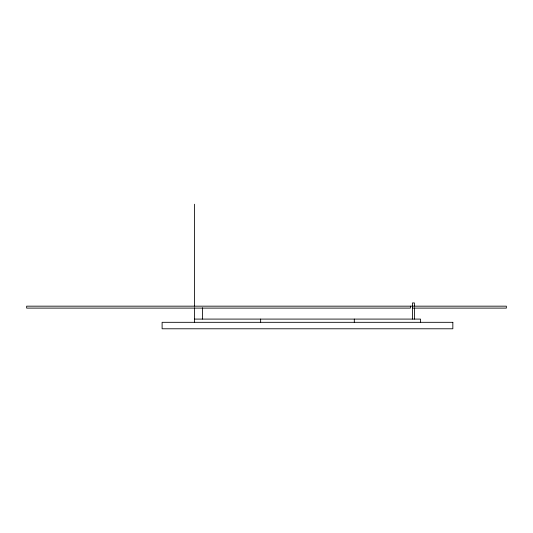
<?xml version="1.0" encoding="UTF-8"?>
<svg xmlns="http://www.w3.org/2000/svg" width="533" height="533" viewBox="0 0 533 533"><rect width="100%" height="100%" fill="white"/><g stroke="black" fill="none" stroke-linecap="round" stroke-linejoin="round"><path stroke-width="0.8" d="M412.282 308.107L506.35 308.107L506.35 306.169L26.65 306.169L26.65 308.107L410.41 308.107L410.41 306.169M194.418 319.087L420.537 319.087L420.537 322.318M414.401 306.169L414.401 302.937L412.462 302.937L412.462 319.087M414.401 307.781L414.401 319.087M354.305 319.087L354.305 322.318M260.644 319.087L260.644 322.318M202.493 307.781L202.493 319.087M194.418 204.219L194.418 306.169M194.418 307.781L194.418 322.318M452.837 322.318L162.112 322.318L162.112 328.781L452.837 328.781L452.837 322.318"/></g></svg>
